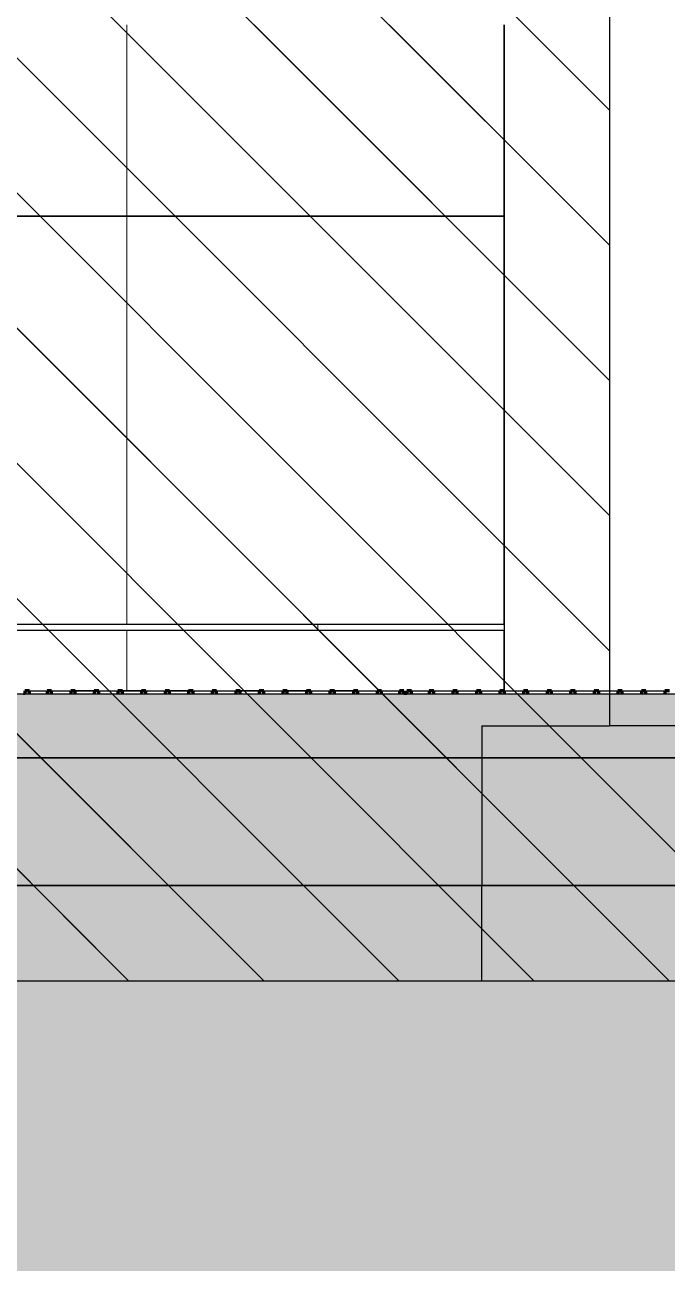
# Model space of a CAD drawing. Header units: millimetres. Extents: x -4391136 to -1798569, y -886572 to -291056.
# Drawn here: x -2424465 to -2423456, y -395496 to -393540 of the extents above; entities that cross this region are included whole.
import ezdxf

# ---------------------------------------------------------------- set-up
doc = ezdxf.new("R2010")
doc.units = ezdxf.units.MM
doc.set_wipeout_variables(frame=1)
doc.linetypes.add('Xref-E1-E4$0$E1_Ent2-CRD$0$Dash', pattern=[635, 317.5, -317.5])
for name, color, linetype in [('000 - CONCRETE_COL_CUT_COLOR_1', 7, 'Continuous'), ('000 - CONCRETE_COL_CUT_COLOR_3', 7, 'Continuous'), ('000 - CONCRETE_COL_CUT_COLOR_5', 7, 'Continuous'), ('000 - CONCRETE_COL_HATCH_', 7, 'Continuous'), ('000 - CONCRETE_COL_WIPEOUT_', 7, 'Continuous'), ('000 - CONCRETE_EX_BUILDING_MAIN_COLOR_1', 7, 'Continuous'), ('Xref-E1-E4$0$E1_Ent2-CRD$0$_Hatch', 7, 'Continuous'), ('Xref-E1-E4$0$E1_Ent2-CRD$0$A-200-M_WALL_EXT', 7, 'Continuous'), ('Xref-E1-E4$0$E1_Ent2-CRD$0$A-230-MH_FLOOR', 7, 'Xref-E1-E4$0$E1_Ent2-CRD$0$Dash'), ('Xref-E1-E4$0$E1_Ent2-CRD$0$S-280-M_STRUCT_FRAME', 7, 'Continuous')]:
    doc.layers.add(name, color=color, linetype=linetype)
pattern_1 = [(135, (40260.43, -101250), (-106.06602, -106.06602), [])]

# ---------------------------------------------------------------- blocks, each defined once
blk = doc.blocks.new('W-1-PP17-ENT2_REV00_20260528-110925_ELEVATION_1_')
at = {"layer": 'Xref-E1-E4$0$E1_Ent2-CRD$0$_Hatch', "lineweight": -3}
h = blk.add_hatch(dxfattribs=at)
h.set_pattern_fill('FP_2', style=0, pattern_type=2)
h.set_pattern_definition(pattern_1)
h.paths.add_polyline_path([(-9705, 100790), (-7040, 100790), (-7040, 103499.5), (-9905, 103500.5), (-9905, 102190), (-9705, 102190)])
h = blk.add_hatch(dxfattribs=at)
h.set_pattern_fill('FP_2', style=0, pattern_type=2)
h.set_pattern_definition(pattern_1)
h.paths.add_polyline_path([(-9705, 100790), (-7040, 100790), (-7040, 102290), (-9705, 102290)])
h = blk.add_hatch(dxfattribs=at)
h.set_pattern_fill('FP_2', style=0, pattern_type=2)
h.set_pattern_definition(pattern_1)
h.paths.add_polyline_path([(-7040, 100790), (-5790, 100790), (-5790, 101190), (-7040, 101190)])
h = blk.add_hatch(dxfattribs=at)
h.set_pattern_fill('FP_2', style=0, pattern_type=2)
h.set_pattern_definition(pattern_1)
h.paths.add_polyline_path([(-7040, 100790), (-5300, 100790), (-5300, 101190), (-7040, 101190)])
at = {"color": 7}
blk.add_line((-11047.4, 100790), (447.4, 100790), dxfattribs=at)
at = {"layer": 'Xref-E1-E4$0$E1_Ent2-CRD$0$A-200-M_WALL_EXT', "color": 7, "lineweight": -3}
for p in [(-7040, 103500), (-5790, 101190)]:
    blk.add_line(p, (-7040, 101190), dxfattribs=at)
at = {"layer": 'Xref-E1-E4$0$E1_Ent2-CRD$0$A-230-MH_FLOOR', "color": 7, "lineweight": -3}
for q in [(-7240, 100940), (-7040, 101190)]:
    blk.add_line((-7240, 101190), q, dxfattribs=at)
at = {"layer": 'Xref-E1-E4$0$E1_Ent2-CRD$0$S-280-M_STRUCT_FRAME', "color": 7, "lineweight": -3}
blk.add_line((-7240, 100790), (-7240, 100940), dxfattribs=at)
blk = doc.blocks.new('*U1924')
at = {"layer": '000 - CONCRETE_COL_HATCH_'}
h = blk.add_hatch(dxfattribs=at)
h.set_pattern_fill('ANSI31', scale=0.25)
h.set_pattern_definition([(45, (28634.84066, -848406.8257), (-0.5612660076, 0.5612660076), [])])
h.paths.add_polyline_path([(0, 0), (14317.4, 0), (14317.4, 100), (0, 100), (0, 25)])
at = {"layer": '000 - CONCRETE_COL_CUT_COLOR_1', "color": 7}
for points in [[(0, 0), (14317.4, 0)], [(14317.4, 100), (0, 100)]]:
    blk.add_lwpolyline(points, dxfattribs=at)
blk = doc.blocks.new('*U1921')
at = {"layer": '000 - CONCRETE_COL_HATCH_'}
h = blk.add_hatch(dxfattribs=at)
h.set_pattern_fill('AR-CONC', scale=0.04)
h.set_pattern_definition([(50, (748912.543, -850106.8257), (7.28738676, -0.63756342), [0.762, -8.382]), (355, (748912.543, -850106.826), (-1.409736857, 7.64227381), [0.6096, -6.705623367]), (100.4514447, (748913.15, -850106.879), (5.877649884, 7.004710076), [0.64760035, -7.123609784]), (46.1842, (748912.543, -850104.794), (10.843161636, -1.68169312), [1.143, -12.573]), (96.6355576, (748913.446, -850104.934), (9.49616536, 9.89704498), [0.97140093, -10.68542433]), (351.1841512, (748912.543, -850104.794), (9.49616536, 9.89704498), [0.91439868, -10.05838928]), (21, (748913.559, -850105.3017), (6.06457565, -4.090607927), [0.762, -8.382]), (326, (748913.559, -850105.302), (2.472081134, 7.367518645), [0.6096, -6.7056]), (71.451445, (748914.064, -850105.6426), (8.53665677, 3.276910755), [0.64760035, -7.123597504]), (37.5, (748912.5429, -850106.8257), (0.12354413, 3.382201555), [0, -6.62432, 0, -6.8072, 0, -6.731]), (7.5, (748912.543, -850106.8257), (2.6727865, 4.007222993), [0, -3.88112, 0, -6.47192, 0, -2.5654]), (327.5, (748910.2772, -850106.8257), (5.423623807, -0.22914976), [0, -2.54, 0, -7.9248, 0, -10.5156]), (317.5, (748909.261, -850106.8257), (5.925167255, 1.017059641), [0, -3.302, 0, -5.26288, 0, -7.4676])])
h.paths.add_polyline_path([(0, 0), (0, -200), (16280.7, -200), (16280.7, 0)])
at = {"layer": '000 - CONCRETE_COL_CUT_COLOR_1', "color": 7, "lineweight": -2}
blk.add_lwpolyline([(16280.7, 0), (0, 0), (0, -200), (16280.7, -200)], dxfattribs=at)
blk = doc.blocks.new('DPA_Drainage Gutter_Landscape PP17_REV B - DPA_Drainage Gutter_Landscape PP17_REV B-36085779-ENTRANCE 2 - ENLARGE ELEVATION 1')
at = {"layer": '000 - CONCRETE_EX_BUILDING_MAIN_COLOR_1', "color": 7, "lineweight": 70}
for p, q in [((2732192, 101245), (2732185, 101245)), ((2732185, 101245), (2732185, 101240)), ((2732192, 101240), (2732192, 101245)), ((2732227, 101245), (2732220, 101245)), ((2732220, 101245), (2732220, 101240)), ((2732227, 101240), (2732227, 101245)), ((2732264, 101245), (2732257, 101245)), ((2732257, 101245), (2732257, 101240)), ((2732264, 101240), (2732264, 101245)), ((2732301, 101245), (2732294, 101245)), ((2732294, 101245), (2732294, 101240)), ((2732301, 101240), (2732301, 101245)), ((2732338, 101245), (2732331, 101245)), ((2732331, 101245), (2732331, 101240)), ((2732338, 101240), (2732338, 101245)), ((2732375, 101245), (2732368, 101245)), ((2732368, 101245), (2732368, 101240)), ((2732375, 101240), (2732375, 101245)), ((2732412, 101245), (2732405, 101245)), ((2732405, 101245), (2732405, 101240)), ((2732412, 101240), (2732412, 101245)), ((2732449, 101245), (2732442, 101245)), ((2732442, 101245), (2732442, 101240)), ((2732449, 101240), (2732449, 101245)), ((2732486, 101245), (2732479, 101245)), ((2732479, 101245), (2732479, 101240)), ((2732486, 101240), (2732486, 101245)), ((2732523, 101245), (2732516, 101245)), ((2732516, 101245), (2732516, 101240)), ((2732523, 101240), (2732523, 101245)), ((2732560, 101245), (2732553, 101245)), ((2732553, 101245), (2732553, 101240)), ((2732560, 101240), (2732560, 101245)), ((2732597, 101245), (2732590, 101245)), ((2732590, 101245), (2732590, 101240)), ((2732597, 101240), (2732597, 101245)), ((2732634, 101245), (2732627, 101245)), ((2732627, 101245), (2732627, 101240)), ((2732634, 101240), (2732634, 101245)), ((2732671, 101245), (2732664, 101245)), ((2732664, 101245), (2732664, 101240)), ((2732671, 101240), (2732671, 101245)), ((2732708, 101245), (2732701, 101245)), ((2732701, 101245), (2732701, 101240)), ((2732708, 101240), (2732708, 101245)), ((2732745, 101245), (2732738, 101245)), ((2732738, 101245), (2732738, 101240)), ((2732745, 101240), (2732745, 101245)), ((2732780, 101245), (2732773, 101245)), ((2732773, 101245), (2732773, 101240)), ((2732780, 101240), (2732780, 101245)), ((2732791.9, 101245), (2732784.9, 101245)), ((2732784.9, 101245), (2732784.9, 101240)), ((2732791.9, 101240), (2732791.9, 101245)), ((2732826.9, 101245), (2732819.9, 101245)), ((2732819.9, 101245), (2732819.9, 101240)), ((2732826.9, 101240), (2732826.9, 101245)), ((2732863.9, 101245), (2732856.9, 101245)), ((2732856.9, 101245), (2732856.9, 101240)), ((2732863.9, 101240), (2732863.9, 101245)), ((2732900.9, 101245), (2732893.9, 101245)), ((2732893.9, 101245), (2732893.9, 101240)), ((2732900.9, 101240), (2732900.9, 101245)), ((2732937.9, 101245), (2732930.9, 101245)), ((2732930.9, 101245), (2732930.9, 101240)), ((2732937.9, 101240), (2732937.9, 101245)), ((2732974.9, 101245), (2732967.9, 101245)), ((2732967.9, 101245), (2732967.9, 101240)), ((2732974.9, 101240), (2732974.9, 101245)), ((2733011.9, 101245), (2733004.9, 101245)), ((2733004.9, 101245), (2733004.9, 101240)), ((2733011.9, 101240), (2733011.9, 101245)), ((2733048.9, 101245), (2733041.9, 101245)), ((2733041.9, 101245), (2733041.9, 101240)), ((2733048.9, 101240), (2733048.9, 101245)), ((2733085.9, 101245), (2733078.9, 101245)), ((2733078.9, 101245), (2733078.9, 101240)), ((2733085.9, 101240), (2733085.9, 101245)), ((2733122.9, 101245), (2733115.9, 101245)), ((2733115.9, 101245), (2733115.9, 101240)), ((2733122.9, 101240), (2733122.9, 101245)), ((2733159.9, 101245), (2733152.9, 101245)), ((2733152.9, 101245), (2733152.9, 101240)), ((2733159.9, 101240), (2733159.9, 101245)), ((2733196.9, 101245), (2733189.9, 101245)), ((2733189.9, 101245), (2733189.9, 101240))]:
    blk.add_line(p, q, dxfattribs=at)
at = {"layer": '000 - CONCRETE_EX_BUILDING_MAIN_COLOR_1', "color": 7}
for p, q in [((2732192, 101245), (2732220, 101245)), ((2732192, 101245), (2732220, 101245)), ((2732192, 101240), (2732192, 101245)), ((2732192, 101240), (2732192, 101245)), ((2732220, 101240), (2732192, 101240)), ((2732220, 101245), (2732220, 101240)), ((2732220, 101245), (2732220, 101240)), ((2732227, 101245), (2732257, 101245)), ((2732227, 101245), (2732257, 101245)), ((2732227, 101240), (2732227, 101245)), ((2732227, 101245), (2732227, 101240)), ((2732257, 101240), (2732227, 101240)), ((2732257, 101245), (2732257, 101240)), ((2732257, 101245), (2732257, 101240)), ((2732264, 101245), (2732294, 101245)), ((2732294, 101245), (2732264, 101245)), ((2732264, 101245), (2732264, 101240)), ((2732264, 101240), (2732264, 101245)), ((2732294, 101240), (2732264, 101240)), ((2732294, 101245), (2732294, 101240)), ((2732294, 101245), (2732294, 101240)), ((2732301, 101245), (2732331, 101245)), ((2732301, 101245), (2732331, 101245)), ((2732301, 101240), (2732301, 101245)), ((2732301, 101245), (2732301, 101240)), ((2732331, 101240), (2732301, 101240)), ((2732331, 101245), (2732331, 101240)), ((2732331, 101245), (2732331, 101240)), ((2732338, 101245), (2732368, 101245)), ((2732368, 101245), (2732338, 101245)), ((2732338, 101245), (2732338, 101240)), ((2732338, 101240), (2732338, 101245)), ((2732368, 101240), (2732338, 101240)), ((2732368, 101245), (2732368, 101240)), ((2732368, 101245), (2732368, 101240)), ((2732375, 101245), (2732405, 101245)), ((2732375, 101245), (2732405, 101245)), ((2732375, 101240), (2732375, 101245)), ((2732375, 101245), (2732375, 101240)), ((2732405, 101240), (2732375, 101240)), ((2732405, 101245), (2732405, 101240)), ((2732405, 101245), (2732405, 101240)), ((2732412, 101245), (2732442, 101245)), ((2732442, 101245), (2732412, 101245)), ((2732412, 101245), (2732412, 101240)), ((2732412, 101240), (2732412, 101245)), ((2732442, 101240), (2732412, 101240)), ((2732442, 101245), (2732442, 101240)), ((2732442, 101245), (2732442, 101240)), ((2732449, 101240), (2732449, 101245)), ((2732449, 101245), (2732479, 101245)), ((2732449, 101245), (2732479, 101245)), ((2732449, 101245), (2732449, 101240)), ((2732479, 101240), (2732449, 101240)), ((2732479, 101245), (2732479, 101240)), ((2732479, 101245), (2732479, 101240)), ((2732486, 101245), (2732516, 101245)), ((2732486, 101245), (2732516, 101245)), ((2732486, 101240), (2732486, 101245)), ((2732486, 101245), (2732486, 101240)), ((2732516, 101240), (2732486, 101240)), ((2732516, 101240), (2732516, 101245)), ((2732516, 101245), (2732516, 101240)), ((2732523, 101245), (2732553, 101245)), ((2732553, 101245), (2732523, 101245)), ((2732523, 101245), (2732523, 101240)), ((2732523, 101245), (2732523, 101240)), ((2732553, 101240), (2732523, 101240)), ((2732553, 101240), (2732553, 101245)), ((2732553, 101240), (2732553, 101245)), ((2732560, 101245), (2732590, 101245)), ((2732560, 101245), (2732590, 101245)), ((2732560, 101240), (2732560, 101245)), ((2732560, 101245), (2732560, 101240)), ((2732590, 101240), (2732560, 101240)), ((2732590, 101240), (2732590, 101245)), ((2732590, 101245), (2732590, 101240)), ((2732597, 101245), (2732627, 101245)), ((2732627, 101245), (2732597, 101245)), ((2732597, 101245), (2732597, 101240)), ((2732597, 101245), (2732597, 101240)), ((2732627, 101240), (2732597, 101240)), ((2732627, 101240), (2732627, 101245)), ((2732627, 101240), (2732627, 101245)), ((2732634, 101245), (2732664, 101245)), ((2732634, 101245), (2732664, 101245)), ((2732634, 101240), (2732634, 101245)), ((2732634, 101245), (2732634, 101240)), ((2732664, 101240), (2732634, 101240)), ((2732664, 101240), (2732664, 101245)), ((2732664, 101245), (2732664, 101240)), ((2732671, 101245), (2732701, 101245)), ((2732701, 101245), (2732671, 101245)), ((2732671, 101245), (2732671, 101240)), ((2732671, 101245), (2732671, 101240)), ((2732701, 101240), (2732671, 101240)), ((2732701, 101240), (2732701, 101245)), ((2732701, 101240), (2732701, 101245)), ((2732708, 101245), (2732738, 101245)), ((2732708, 101245), (2732738, 101245)), ((2732708, 101240), (2732708, 101245)), ((2732708, 101245), (2732708, 101240)), ((2732738, 101240), (2732708, 101240)), ((2732738, 101240), (2732738, 101245)), ((2732738, 101245), (2732738, 101240)), ((2732745, 101245), (2732773, 101245)), ((2732745, 101245), (2732773, 101245)), ((2732745, 101245), (2732745, 101240)), ((2732745, 101245), (2732745, 101240)), ((2732773, 101240), (2732745, 101240)), ((2732773, 101240), (2732773, 101245)), ((2732773, 101245), (2732773, 101240)), ((2732791.9, 101240), (2732791.9, 101245)), ((2732791.9, 101240), (2732791.9, 101245)), ((2732791.9, 101245), (2732819.9, 101245)), ((2732791.9, 101245), (2732819.9, 101245)), ((2732819.9, 101240), (2732791.9, 101240)), ((2732819.9, 101245), (2732819.9, 101240)), ((2732819.9, 101245), (2732819.9, 101240)), ((2732826.9, 101245), (2732826.9, 101240)), ((2732826.9, 101240), (2732826.9, 101245)), ((2732826.9, 101245), (2732856.9, 101245)), ((2732826.9, 101245), (2732856.9, 101245)), ((2732856.9, 101240), (2732826.9, 101240)), ((2732856.9, 101245), (2732856.9, 101240)), ((2732856.9, 101245), (2732856.9, 101240)), ((2732863.9, 101240), (2732863.9, 101245)), ((2732863.9, 101245), (2732863.9, 101240)), ((2732863.9, 101245), (2732893.9, 101245)), ((2732863.9, 101245), (2732893.9, 101245)), ((2732893.9, 101240), (2732863.9, 101240)), ((2732893.9, 101245), (2732893.9, 101240)), ((2732893.9, 101245), (2732893.9, 101240)), ((2732900.9, 101245), (2732900.9, 101240)), ((2732900.9, 101240), (2732900.9, 101245)), ((2732900.9, 101245), (2732930.9, 101245)), ((2732900.9, 101245), (2732930.9, 101245)), ((2732930.9, 101240), (2732900.9, 101240)), ((2732930.9, 101245), (2732930.9, 101240)), ((2732930.9, 101245), (2732930.9, 101240)), ((2732937.9, 101240), (2732937.9, 101245)), ((2732937.9, 101245), (2732937.9, 101240)), ((2732937.9, 101245), (2732967.9, 101245)), ((2732937.9, 101245), (2732967.9, 101245)), ((2732967.9, 101240), (2732937.9, 101240)), ((2732967.9, 101245), (2732967.9, 101240)), ((2732967.9, 101245), (2732967.9, 101240)), ((2732974.9, 101245), (2732974.9, 101240)), ((2732974.9, 101240), (2732974.9, 101245)), ((2732974.9, 101245), (2733004.9, 101245)), ((2732974.9, 101245), (2733004.9, 101245)), ((2733004.9, 101240), (2732974.9, 101240)), ((2733004.9, 101245), (2733004.9, 101240)), ((2733004.9, 101245), (2733004.9, 101240)), ((2733011.9, 101240), (2733011.9, 101245)), ((2733011.9, 101245), (2733011.9, 101240)), ((2733011.9, 101245), (2733041.9, 101245)), ((2733011.9, 101245), (2733041.9, 101245)), ((2733041.9, 101240), (2733011.9, 101240)), ((2733041.9, 101245), (2733041.9, 101240)), ((2733041.9, 101245), (2733041.9, 101240)), ((2733048.9, 101245), (2733048.9, 101240)), ((2733048.9, 101240), (2733048.9, 101245)), ((2733048.9, 101245), (2733078.9, 101245)), ((2733048.9, 101245), (2733078.9, 101245)), ((2733078.9, 101240), (2733048.9, 101240)), ((2733078.9, 101245), (2733078.9, 101240)), ((2733078.9, 101245), (2733078.9, 101240)), ((2733085.9, 101245), (2733085.9, 101240)), ((2733085.9, 101245), (2733085.9, 101240)), ((2733085.9, 101245), (2733115.9, 101245)), ((2733085.9, 101245), (2733115.9, 101245)), ((2733115.9, 101240), (2733085.9, 101240)), ((2733115.9, 101245), (2733115.9, 101240)), ((2733115.9, 101240), (2733115.9, 101245)), ((2733122.9, 101245), (2733122.9, 101240)), ((2733122.9, 101245), (2733122.9, 101240)), ((2733122.9, 101245), (2733152.9, 101245)), ((2733122.9, 101245), (2733152.9, 101245)), ((2733152.9, 101240), (2733122.9, 101240)), ((2733152.9, 101240), (2733152.9, 101245)), ((2733152.9, 101245), (2733152.9, 101240)), ((2733159.9, 101245), (2733159.9, 101240)), ((2733159.9, 101245), (2733159.9, 101240)), ((2733159.9, 101245), (2733189.9, 101245)), ((2733159.9, 101245), (2733189.9, 101245)), ((2733189.9, 101240), (2733159.9, 101240)), ((2733189.9, 101245), (2733189.9, 101240)), ((2733189.9, 101240), (2733189.9, 101245))]:
    blk.add_line(p, q, dxfattribs=at)
blk = doc.blocks.new('*U1920')
at = {"layer": '000 - CONCRETE_COL_HATCH_'}
h = blk.add_hatch(dxfattribs=at)
h.set_pattern_fill('EARTH', scale=0.5, angle=45)
h.set_pattern_definition([(45, (725009.9234, -852127.5014), (0, 4.4901280605), [3.175, -3.175]), (45, (725009.0815, -852126.6595), (0, 4.4901280605), [3.175, -3.175]), (45, (725008.2396, -852125.8176), (0, 4.4901280605), [3.175, -3.175]), (135, (725008.2396, -852125.2564), (-4.4901280605, 0), [3.175, -3.175]), (135, (725009.0815, -852124.4145), (-4.4901280605, 0), [3.175, -3.175]), (135, (725009.9234, -852123.5726), (-4.4901280605, 0), [3.175, -3.175])])
h.paths.add_polyline_path([(0, 0), (0, -605.2), (4324.6, -605.2), (4334.2, -605.2), (16280.7, -605.2), (16280.7, 0)])
blk = doc.blocks.new('W-1-PP17-ENT2_REV00_20260528-110925_ELEVATION_1_EX')
at = {"layer": '000 - CONCRETE_EX_BUILDING_MAIN_COLOR_1', "lineweight": 9}
h = blk.add_hatch(dxfattribs=at)
h.set_pattern_fill('FP_8', style=0, pattern_type=2)
h.set_pattern_definition([(90, (-7505, 102290), (-600, 4e-14), [])])
h.paths.add_polyline_path([(-10205, 101990), (-7205, 101990), (-7205, 102290), (-10205, 102290), (-10205, 102190)])
h = blk.add_hatch(dxfattribs=at)
h.set_pattern_fill('FP_4', style=0, pattern_type=2)
h.set_pattern_definition([(90, (-7505, 101350), (-600, 4e-14), [])])
h.paths.add_polyline_path([(-10205, 101240), (-7957.7, 101240), (-7957.7, 101245), (-7362.7, 101245), (-7362.7, 101240), (-7357.9, 101240), (-7357.9, 101245), (-7205, 101245), (-7205, 101340), (-10205, 101340), (-10205, 101302)])
h.paths.add_polyline_path([(-8856.6, 101350), (-7205, 101350), (-7205, 101990), (-10205, 101990), (-10205, 101350), (-8893.5, 101350)])
h = blk.add_hatch(dxfattribs=at)
h.set_pattern_fill('FP_5', style=0, pattern_type=2)
h.set_pattern_definition([(90, (-7205, 100940), (-600, 4e-14), [])])
h.paths.add_polyline_path([(-7205, 101340), (-7205, 101350), (-10205, 101350), (-10205, 101340), (-7330.2, 101340)])
at = {"color": 7}
blk.add_lwpolyline([(-12353.8, 101140), (1963.7, 101140), (1963.7, 101240), (-12353.8, 101240), (-12353.8, 101165)], close=True, dxfattribs=at)
at = {"layer": '000 - CONCRETE_EX_BUILDING_MAIN_COLOR_1', "color": 7}
for p, q in [((-7205, 102290), (-7205, 101990)), ((-7205, 101990), (-7205, 102290)), ((-10205, 101990), (-7205, 101990)), ((-7205, 101990), (-10205, 101990)), ((-7205, 101990), (-10205, 101990)), ((-10205, 101990), (-7205, 101990)), ((-7205, 101990), (-7205, 101245)), ((-7205, 101350), (-7205, 101990)), ((-10205, 101350), (-7205, 101350)), ((-10205, 101350), (-7205, 101350)), ((-7205, 101340), (-10205, 101340)), ((-7205, 101340), (-10205, 101340)), ((-7205, 101350), (-7205, 101340)), ((-7205, 101245), (-7205, 101340)), ((1963.7, 101240), (-12353.8, 101240)), ((1613, 101240), (-12003.8, 101240)), ((-7960.2, 101240), (-7957.7, 101240)), ((-7362.7, 101240), (-7357.9, 101240)), ((-12353.8, 101140), (1963.7, 101140)), ((1963.7, 101140), (-12353.8, 101140)), ((-12003.8, 101140), (1613, 101140)), ((1613, 101140), (-11938.8, 101140)), ((-13435.5, 100940), (2845.2, 100940)), ((1963.7, 100940), (-12353.8, 100940)), ((-12353.8, 100940), (1963.7, 100940))]:
    blk.add_line(p, q, dxfattribs=at)
blk.add_blockref('DPA_Drainage Gutter_Landscape PP17_REV B - DPA_Drainage Gutter_Landscape PP17_REV B-36085779-ENTRANCE 2 - ENLARGE ELEVATION 1', (-2740142.7, 0), dxfattribs=at)
at = {"color": 7}
blk.add_blockref('*U1920', (-13435.5, 100940), dxfattribs=at)
blk.add_lwpolyline([(-13435.5, 101140), (-13435.5, 100940), (2845.2, 100940), (2845.2, 101140)], close=True, dxfattribs=at)
at = {"layer": '000 - CONCRETE_COL_CUT_COLOR_3', "color": 7}
blk.add_blockref('*U1924', (-12353.8, 101140), dxfattribs=at)
at = {"layer": '000 - CONCRETE_COL_CUT_COLOR_5', "color": 7}
blk.add_blockref('*U1921', (-13435.5, 101140), dxfattribs=at)

msp = doc.modelspace()

# ---------------------------------------------------------------- block references
at = {"color": 7}
msp.add_blockref('W-1-PP17-ENT2_REV00_20260528-110925_ELEVATION_1_', (-2416507, -495830.4), dxfattribs=at)

# ---------------------------------------------------------------- next in the draw order: block references
msp.add_blockref('W-1-PP17-ENT2_REV00_20260528-110925_ELEVATION_1_EX', (-2416507, -495830.4), dxfattribs=at)

doc.saveas('drawing.dxf')
